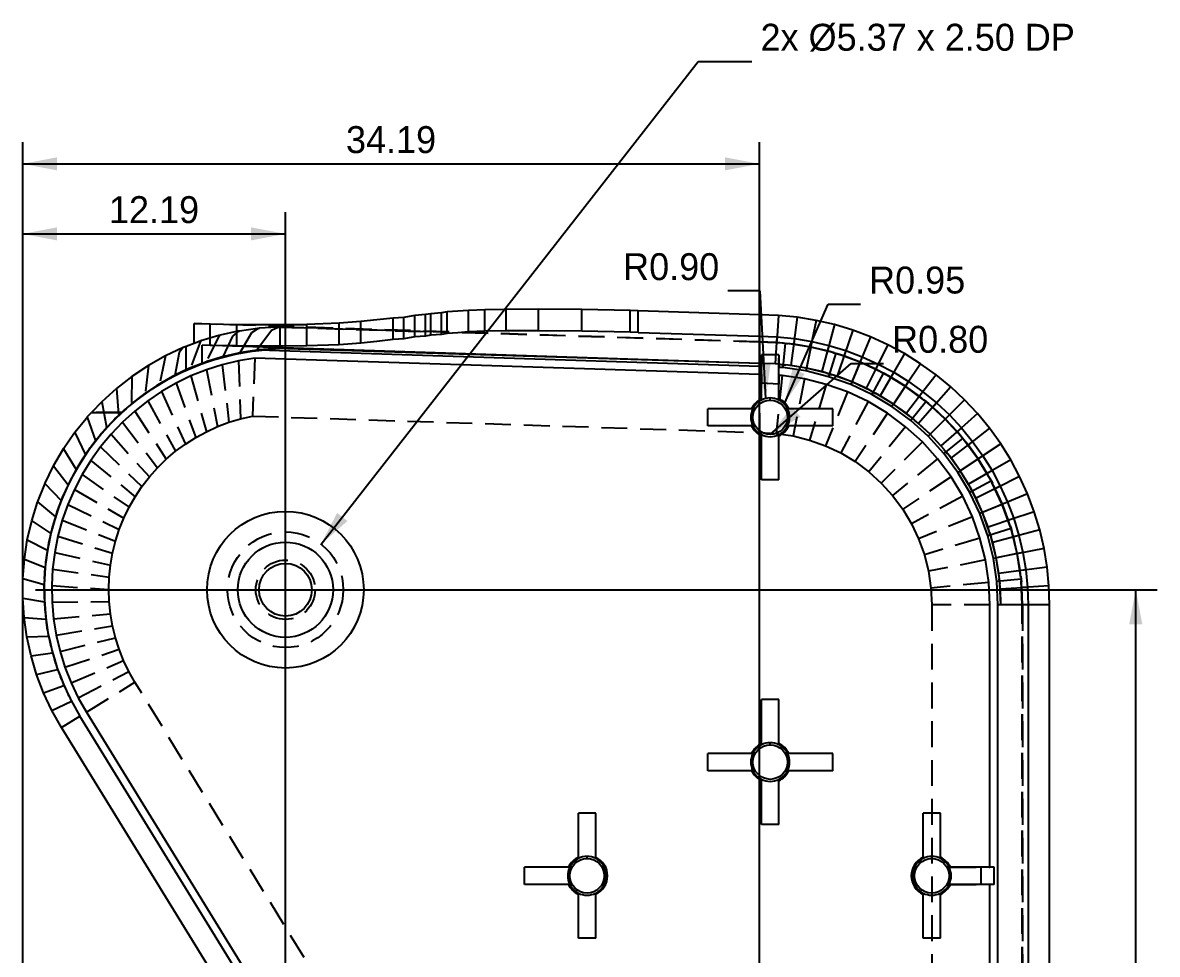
# Model space of a CAD drawing. Header units: millimetres. Extents: x 5 to 853, y 5 to 589.
# Drawn here: x 325.3 to 430.7, y 213.9 to 300.4 of the extents above; entities that cross this region are included whole.
import ezdxf
from ezdxf.enums import TextEntityAlignment as Align

# ---------------------------------------------------------------- set-up
doc = ezdxf.new("R2010")
doc.units = ezdxf.units.MM
doc.linetypes.add('CENTER', pattern=[11.2, 7, -1.4, 1.4, -1.4])
doc.linetypes.add('HIDDEN', pattern=[3.6, 2.4, -1.2])
for name, color, linetype in [('CENTER', 4, 'CENTER'), ('DIM', 3, 'CONTINUOUS'), ('HIDDEN', 8, 'HIDDEN'), ('TEXT', 3, 'CONTINUOUS'), ('VISIBLE', 7, 'CONTINUOUS')]:
    doc.layers.add(name, color=color, linetype=linetype)

msp = doc.modelspace()

# ---------------------------------------------------------------- linework, layer by layer
at = {"layer": 'CENTER'}
for p, q in [((349.726756, 248.939631), (349.726756, 254.709631)), ((342.756756, 247.739631), (348.526756, 247.739631)), ((350.926756, 247.739631), (356.696756, 247.739631)), ((349.726756, 240.769631), (349.726756, 246.539631))]:
    msp.add_line(p, q, dxfattribs=at)
at = {"layer": 'DIM'}
for p, q in [((353.032858, 251.971249), (388.03177, 296.767814)), ((388.03177, 296.767814), (393.03177, 296.767814)), ((325.339244, 152.985674), (325.339244, 289.267814)), ((393.726756, 152.985674), (393.726756, 289.267814)), ((325.339244, 287.267814), (393.726756, 287.267814)), ((325.339244, 152.985674), (325.339244, 282.767814)), ((349.726756, 152.985674), (349.726756, 282.767814)), ((325.339244, 280.767814), (349.726756, 280.767814)), ((393.795659, 275.473552), (390.795659, 275.473552)), ((394.315846, 265.487091), (393.795659, 275.473552)), ((396.070259, 265.083134), (400.105769, 274.232705)), ((400.105769, 274.232705), (403.105769, 274.232705)), ((394.726756, 262.139631), (402.245889, 268.732252)), ((402.245889, 268.732252), (405.245889, 268.732252)), ((326.539244, 247.739631), (430.660756, 247.739631)), ((428.660756, 151.785674), (428.660756, 247.739631))]:
    msp.add_line(p, q, dxfattribs=at)
for points in [[(325.339244, 287.267814), (328.539244, 286.659814), (328.539244, 287.875814)], [(393.726756, 287.267814), (390.526756, 287.875814), (390.526756, 286.659814)], [(325.339244, 280.767814), (328.539244, 280.159814), (328.539244, 281.375814)], [(349.726756, 280.767814), (346.526756, 281.375814), (346.526756, 280.159814)], [(394.315846, 265.487091), (394.756563, 268.714386), (393.54221, 268.651131)], [(396.070259, 265.083134), (397.917916, 267.765638), (396.805328, 268.256356)], [(394.726756, 262.139631), (397.53371, 263.792106), (396.732047, 264.706433)], [(353.032858, 251.971249), (355.482086, 254.118561), (354.523864, 254.867206)], [(428.660756, 247.739631), (428.052756, 244.539631), (429.268756, 244.539631)]]:
    msp.add_solid(points, dxfattribs=at)
at = {"layer": 'HIDDEN'}
for p, q in [((393.726756, 273.259631), (393.726756, 270.744058)), ((395.488324, 273.201963), (395.323112, 270.681317)), ((397.242349, 273.029207), (396.912632, 270.524763)), ((393.726756, 270.733576), (341.260089, 272.436583)), ((345.319673, 271.730902), (343.661513, 271.361974)), ((345.379923, 271.739795), (344.808856, 271.284056)), ((345.47165, 271.752984), (345.319673, 271.730902)), ((345.319673, 271.730902), (345.379923, 271.739795)), ((345.379923, 271.739795), (345.47165, 271.752984)), ((347.120821, 271.992611), (345.47165, 271.752984)), ((347.196506, 271.998098), (346.564743, 271.588269)), ((348.431529, 271.809979), (347.071684, 269.970292)), ((347.303906, 272.005384), (347.120821, 271.992611)), ((347.120821, 271.992611), (347.196506, 271.998098)), ((347.196506, 271.998098), (347.303906, 272.005384)), ((348.936462, 272.119287), (347.303906, 272.005384)), ((349.107334, 272.117638), (348.431529, 271.809979)), ((348.936462, 272.119287), (349.107334, 272.117638)), ((363.43927, 271.67), (348.936462, 272.119287)), ((349.107334, 272.117638), (363.43927, 271.67)), ((398.981319, 272.742102), (398.48851, 270.264584)), ((400.697788, 272.341877), (400.043997, 269.901896)), ((402.384407, 271.830247), (401.572433, 269.43825)), ((341.830841, 270.818066), (340.904154, 268.319829)), ((341.80083, 270.808953), (341.260089, 270.60034)), ((341.883754, 270.83402), (341.80083, 270.808953)), ((341.80083, 270.808953), (341.830841, 270.818066)), ((341.830841, 270.818066), (341.883754, 270.83402)), ((343.543045, 271.335616), (341.883754, 270.83402)), ((343.587978, 271.345696), (342.397866, 268.897117)), ((343.661513, 271.361974), (343.543045, 271.335616)), ((343.543045, 271.335616), (343.587978, 271.345696)), ((343.587978, 271.345696), (343.661513, 271.361974)), ((344.808856, 271.284056), (343.928945, 269.366119)), ((346.564743, 271.588269), (345.489548, 269.724451)), ((393.726756, 270.731716), (363.43927, 271.67)), ((391.859662, 270.804661), (393.726756, 270.744058)), ((391.859662, 270.804661), (393.726756, 270.736393)), ((391.859662, 270.804661), (393.726756, 270.748058)), ((393.726756, 270.748058), (393.948222, 270.736808)), ((393.726756, 270.748058), (393.726756, 270.736393)), ((393.726756, 270.744058), (393.948222, 270.736808)), ((393.726756, 270.736393), (393.948222, 270.736808)), ((393.726756, 270.736393), (393.726756, 270.733576)), ((395.323112, 270.681317), (393.726756, 270.733576)), ((393.726756, 270.731716), (393.726756, 268.470744)), ((395.966713, 270.617928), (393.726756, 270.731716)), ((395.966713, 270.617928), (395.323112, 270.681317)), ((404.033952, 271.209403), (403.067272, 268.875632)), ((339.850802, 269.746718), (339.455459, 267.637198)), ((340.249972, 270.207616), (339.850802, 269.746718)), ((345.489548, 269.724451), (343.939434, 269.369306)), ((345.537828, 269.735082), (343.944177, 269.370392)), ((345.500691, 269.726981), (345.489548, 269.724451)), ((347.071684, 269.970292), (345.500691, 269.726981)), ((345.534815, 269.732209), (345.500691, 269.726981)), ((347.150501, 269.979699), (345.534815, 269.732209)), ((345.534815, 269.732209), (346.325071, 269.845722)), ((347.08396, 269.97213), (347.071684, 269.970292)), ((348.776653, 270.106184), (347.08396, 269.97213)), ((347.297714, 269.965249), (347.08396, 269.97213)), ((395.844729, 270.640469), (396.120181, 270.626476)), ((395.844729, 270.640469), (395.966713, 270.617928)), ((395.844729, 270.640469), (396.383744, 270.587381)), ((396.120181, 270.626476), (395.896965, 268.360128)), ((396.120181, 270.626476), (396.383744, 270.587381)), ((398.487367, 270.258837), (396.263886, 270.588659)), ((396.263886, 270.588659), (396.383744, 270.587381)), ((396.912632, 270.524763), (396.263886, 270.588659)), ((398.48851, 270.264584), (396.912632, 270.524763)), ((398.487367, 270.258837), (398.046273, 268.041309)), ((400.667812, 269.712663), (398.487367, 270.258837)), ((400.043997, 269.901896), (398.48851, 270.264584)), ((400.667812, 269.712663), (400.043997, 269.901896)), ((400.815051, 269.692609), (400.153982, 267.513355)), ((400.556589, 269.75735), (400.815051, 269.692609)), ((400.556589, 269.75735), (400.667812, 269.712663)), ((400.556589, 269.75735), (401.065923, 269.602845)), ((400.815051, 269.692609), (401.065923, 269.602845)), ((403.06503, 268.870218), (400.948618, 269.627482)), ((400.948618, 269.627482), (401.065923, 269.602845)), ((401.572433, 269.43825), (400.948618, 269.627482)), ((405.63936, 270.482002), (404.522114, 268.216452)), ((407.193756, 269.651159), (405.930729, 267.463532)), ((338.594997, 269.435371), (338.059205, 266.852706)), ((342.387146, 268.897289), (340.91325, 268.324093)), ((342.397866, 268.897117), (340.963758, 268.343586)), ((340.963758, 268.343586), (341.607825, 268.586214)), ((342.40767, 268.900882), (342.397866, 268.897117)), ((343.947221, 269.373636), (342.40767, 268.900882)), ((342.431268, 268.908098), (342.40767, 268.900882)), ((343.928945, 269.366119), (342.431268, 268.908098)), ((342.431268, 268.908098), (343.148283, 269.120507)), ((343.85838, 268.622227), (344.484461, 263.279205)), ((343.939434, 269.369306), (343.928945, 269.366119)), ((343.944177, 269.370392), (343.939434, 269.369306)), ((343.944177, 269.370392), (344.723495, 269.541086)), ((345.35635, 268.986283), (345.569994, 263.604099)), ((346.876395, 269.24303), (346.675371, 263.85326)), ((393.926756, 266.913063), (393.926756, 269.539631)), ((393.926756, 269.539631), (393.926756, 268.460545)), ((395.526756, 269.539631), (393.926756, 269.539631)), ((395.526756, 269.539631), (393.926756, 269.539631)), ((393.926756, 268.737868), (393.926756, 268.46055)), ((395.526756, 266.83129), (395.526756, 269.539631)), ((395.526756, 269.539631), (395.526756, 268.378993)), ((395.526756, 268.656353), (395.526756, 268.378998)), ((395.923119, 268.625676), (395.669549, 268.638595)), ((395.923119, 268.625676), (395.921943, 268.613736)), ((396.164982, 268.589799), (395.923119, 268.625676)), ((403.067272, 268.875632), (401.572433, 269.43825)), ((403.06503, 268.870218), (402.199793, 266.781352)), ((405.097025, 267.909155), (403.06503, 268.870218)), ((404.522114, 268.216452), (403.067272, 268.875632)), ((408.690485, 268.720434), (407.287084, 266.620096)), ((335.481291, 267.530804), (335.452335, 264.994659)), ((337.002459, 268.541429), (336.722547, 265.970357)), ((339.24312, 267.526285), (338.066848, 266.857731)), ((339.455459, 267.637198), (338.165226, 266.912951)), ((339.463833, 267.641882), (339.455459, 267.637198)), ((340.757838, 268.257199), (339.463833, 267.641882)), ((339.539402, 267.67745), (339.463833, 267.641882)), ((340.904154, 268.319829), (339.539402, 267.67745)), ((339.539402, 267.67745), (340.110327, 267.941042)), ((340.91325, 268.324093), (340.904154, 268.319829)), ((340.963758, 268.343586), (340.91325, 268.324093)), ((340.958773, 267.58007), (342.393532, 262.408777)), ((342.390048, 268.152698), (343.423952, 262.880129)), ((393.726756, 267.725085), (393.726756, 262.328796)), ((393.926756, 267.714884), (393.926756, 266.913063)), ((393.926756, 265.463), (393.926756, 267.714879)), ((395.823877, 267.61806), (395.294949, 262.247755)), ((395.526756, 267.63323), (395.526756, 266.83129)), ((395.526756, 265.463), (395.526756, 267.633224)), ((400.231439, 267.768698), (399.994258, 267.828109)), ((400.231439, 267.768698), (400.227957, 267.757217)), ((400.461655, 267.686325), (400.231439, 267.768698)), ((405.237523, 267.860761), (404.164004, 265.852349)), ((405.097025, 267.909155), (404.522114, 268.216452)), ((404.996658, 267.974682), (405.466062, 267.72378)), ((404.996658, 267.974682), (405.097025, 267.909155)), ((404.996658, 267.974682), (405.237523, 267.860761)), ((405.237523, 267.860761), (405.466062, 267.72378)), ((405.930729, 267.463532), (405.355817, 267.770828)), ((405.355817, 267.770828), (405.466062, 267.72378)), ((407.283828, 266.615223), (405.355817, 267.770828)), ((410.123136, 267.69381), (408.585372, 265.689756)), ((337.802631, 266.693888), (336.729457, 265.975646)), ((338.059205, 266.852706), (336.848011, 266.053838)), ((338.066848, 266.857731), (338.059205, 266.852706)), ((338.165226, 266.912951), (338.066848, 266.857731)), ((338.165226, 266.912951), (338.663768, 267.188422)), ((339.571781, 266.907234), (341.398118, 261.867398)), ((395.526756, 266.83129), (393.926756, 266.913063)), ((397.900802, 267.309978), (396.848038, 262.017376)), ((399.937529, 266.799804), (398.371068, 261.635877)), ((407.287084, 266.620096), (405.930729, 267.463532)), ((407.283828, 266.615223), (406.027699, 264.735294)), ((409.089286, 265.276204), (407.283828, 266.615223)), ((408.585372, 265.689756), (407.287084, 266.620096)), ((411.485576, 266.575685), (409.820033, 264.676496)), ((334.040025, 266.409165), (334.25508, 263.930597)), ((336.427897, 265.756787), (335.458518, 265.000137)), ((336.722547, 265.970357), (335.59426, 265.104324)), ((336.729457, 265.975646), (336.722547, 265.970357)), ((336.848011, 266.053838), (336.729457, 265.975646)), ((336.848011, 266.053838), (337.275852, 266.332355)), ((338.23608, 266.137588), (340.442463, 261.258577)), ((401.914442, 266.092453), (399.849371, 261.106932)), ((404.289788, 266.087674), (404.068755, 266.192216)), ((404.289788, 266.087674), (404.284133, 266.077094)), ((404.499511, 265.961972), (404.289788, 266.087674)), ((409.089286, 265.276204), (408.585372, 265.689756)), ((332.686746, 265.182803), (333.13692, 262.78361)), ((335.126516, 264.720152), (334.260549, 263.936191)), ((335.452335, 264.994659), (334.410162, 264.069064)), ((335.458518, 265.000137), (335.452335, 264.994659)), ((335.59426, 265.104324), (335.458518, 265.000137)), ((335.59426, 265.104324), (335.953973, 265.3774)), ((336.958414, 265.27502), (339.531129, 260.585221)), ((403.812503, 265.194737), (401.26871, 260.435634)), ((409.217642, 265.20133), (407.772929, 263.440943)), ((409.00363, 265.360052), (409.415066, 265.022395)), ((409.00363, 265.360052), (409.089286, 265.276204)), ((409.00363, 265.360052), (409.217642, 265.20133)), ((409.217642, 265.20133), (409.415066, 265.022395)), ((409.820033, 264.676496), (409.316119, 265.090047)), ((409.316119, 265.090047), (409.415066, 265.022395)), ((410.981636, 263.580511), (409.316119, 265.090047)), ((410.98578, 263.584655), (409.820033, 264.676496)), ((412.77197, 265.370845), (410.98578, 263.584655)), ((331.33131, 263.761498), (332.103589, 261.559565)), ((331.724053, 264.185631), (331.739655, 264.185631)), ((334.549257, 264.185631), (331.739655, 264.185631)), ((333.968095, 263.655097), (333.141695, 262.78925)), ((334.25508, 263.930597), (333.301571, 262.953138)), ((334.260549, 263.936191), (334.25508, 263.930597)), ((334.410162, 264.069064), (334.260549, 263.936191)), ((334.410162, 264.069064), (334.705174, 264.328642)), ((335.745238, 264.323887), (338.668465, 259.850544)), ((344.484461, 263.279205), (345.569994, 263.604099)), ((345.569994, 263.604099), (346.675371, 263.85326)), ((346.675371, 263.85326), (393.726756, 262.328796)), ((405.613434, 264.115301), (402.615416, 259.62845)), ((407.942206, 263.647207), (407.745814, 263.792861)), ((407.942206, 263.647207), (407.934595, 263.637933)), ((408.123375, 263.483005), (407.942206, 263.647207)), ((410.981636, 263.580511), (409.382887, 261.981762)), ((412.491172, 261.914994), (410.981636, 263.580511)), ((412.077621, 262.418908), (410.98578, 263.584655)), ((413.97681, 264.084451), (412.077621, 262.418908)), ((330.178217, 262.333686), (331.160387, 260.264722)), ((332.826431, 262.437579), (332.107694, 261.565184)), ((333.13692, 262.78361), (332.273965, 261.762017)), ((333.141695, 262.78925), (333.13692, 262.78361)), ((333.301571, 262.953138), (333.141695, 262.78925)), ((333.301571, 262.953138), (333.536104, 263.191672)), ((334.602677, 263.288991), (337.858591, 259.058052)), ((341.398118, 261.867398), (342.393532, 262.408777)), ((342.393532, 262.408777), (343.423952, 262.880129)), ((343.423952, 262.880129), (344.484461, 263.279205)), ((393.726756, 262.328796), (395.294949, 262.247755)), ((407.299889, 262.864541), (403.876519, 258.693153)), ((412.491172, 261.914994), (412.077621, 262.418908)), ((415.094935, 262.722012), (413.090881, 261.184247)), ((332.103589, 261.559565), (331.332431, 260.501543)), ((332.107694, 261.565184), (332.103589, 261.559565)), ((332.273965, 261.762017), (332.107694, 261.565184)), ((332.273965, 261.762017), (332.45299, 261.972555)), ((333.536504, 262.175561), (337.105372, 258.21153)), ((339.531129, 260.585221), (340.442463, 261.258577)), ((340.442463, 261.258577), (341.398118, 261.867398)), ((395.294949, 262.247755), (396.848038, 262.017376)), ((396.848038, 262.017376), (398.371068, 261.635877)), ((398.371068, 261.635877), (399.849371, 261.106932)), ((408.855627, 261.454502), (405.039874, 257.638749)), ((412.602455, 261.816517), (410.842068, 260.371804)), ((412.42352, 262.013941), (412.761177, 261.602505)), ((412.42352, 262.013941), (412.491172, 261.914994)), ((412.42352, 262.013941), (412.602455, 261.816517)), ((412.602455, 261.816517), (412.761177, 261.602505)), ((413.090881, 261.184247), (412.677329, 261.688161)), ((412.677329, 261.688161), (412.761177, 261.602505)), ((414.016348, 259.882703), (412.677329, 261.688161)), ((416.121559, 261.28936), (414.021221, 259.885959)), ((329.135686, 260.823212), (330.312151, 258.905706)), ((331.160387, 260.264722), (330.481633, 259.177892)), ((331.163851, 260.270258), (331.160387, 260.264722)), ((331.778603, 261.138398), (331.163851, 260.270258)), ((331.332431, 260.501543), (331.163851, 260.270258)), ((331.332431, 260.501543), (331.461595, 260.677796)), ((332.552103, 260.98922), (336.412404, 257.315018)), ((338.668465, 259.850544), (339.531129, 260.585221)), ((399.849371, 261.106932), (401.26871, 260.435634)), ((401.26871, 260.435634), (402.615416, 259.62845)), ((411.048332, 260.541081), (410.88413, 260.72225)), ((411.048332, 260.541081), (411.039058, 260.53347)), ((411.193986, 260.344689), (411.048332, 260.541081)), ((414.021221, 259.885959), (413.090881, 261.184247)), ((328.209654, 259.238681), (329.563233, 257.489471)), ((330.830435, 259.764768), (330.315011, 258.9111)), ((330.481633, 259.177892), (330.315011, 258.9111)), ((330.481633, 259.177892), (330.567194, 259.314313)), ((331.654446, 259.735959), (335.782995, 256.372795)), ((337.858591, 259.058052), (338.668465, 259.850544)), ((402.615416, 259.62845), (403.876519, 258.693153)), ((410.265666, 259.898764), (406.094277, 256.475394)), ((414.016348, 259.882703), (412.136418, 258.626574)), ((415.171953, 257.954692), (414.016348, 259.882703)), ((414.864657, 258.529604), (414.021221, 259.885959)), ((417.052284, 259.792631), (414.864657, 258.529604)), ((329.987197, 258.324321), (329.565529, 257.49467)), ((330.312151, 258.905706), (329.725793, 257.797547)), ((330.315011, 258.9111), (330.312151, 258.905706)), ((330.848066, 258.422108), (335.220149, 255.38936)), ((336.412404, 257.315018), (337.105372, 258.21153)), ((337.105372, 258.21153), (337.858591, 259.058052)), ((403.876519, 258.693153), (405.039874, 257.638749)), ((411.516426, 258.212309), (407.029575, 255.214291)), ((415.171953, 257.954692), (414.864657, 258.529604)), ((415.124905, 258.064937), (415.375807, 257.595533)), ((415.124905, 258.064937), (415.171953, 257.954692)), ((415.124905, 258.064937), (415.261886, 257.836398)), ((417.883127, 258.238235), (415.617577, 257.120989)), ((327.405387, 257.589148), (328.917477, 256.023267)), ((329.563233, 257.489471), (329.068672, 256.36726)), ((329.565529, 257.49467), (329.563233, 257.489471)), ((329.725793, 257.797547), (329.565529, 257.49467)), ((329.725793, 257.797547), (329.774538, 257.889395)), ((330.137037, 257.054304), (334.726554, 254.369408)), ((335.782995, 256.372795), (336.412404, 257.315018)), ((405.039874, 257.638749), (406.094277, 256.475394)), ((415.261886, 257.836398), (413.253474, 256.762879)), ((413.488799, 256.888663), (413.363097, 257.098386)), ((415.261886, 257.836398), (415.375807, 257.595533)), ((415.617577, 257.120989), (415.31028, 257.695901)), ((415.31028, 257.695901), (415.375807, 257.595533)), ((416.271343, 255.663905), (415.31028, 257.695901)), ((416.276757, 255.666147), (415.617577, 257.120989)), ((328.917477, 256.023267), (328.513552, 254.894018)), ((328.919254, 256.028222), (328.917477, 256.023267)), ((329.253576, 256.825056), (328.919254, 256.028222)), ((329.068672, 256.36726), (328.919254, 256.028222)), ((329.068672, 256.36726), (329.087833, 256.410671)), ((335.220149, 255.38936), (335.782995, 256.372795)), ((406.094277, 256.475394), (407.029575, 255.214291)), ((412.595862, 256.411378), (407.836759, 253.867585)), ((413.488799, 256.888663), (413.478219, 256.883008)), ((413.593341, 256.66763), (413.488799, 256.888663)), ((418.610527, 256.632827), (416.276757, 255.666147)), ((326.727452, 255.884068), (328.378198, 254.514598)), ((328.633649, 255.275301), (328.379503, 254.519266)), ((328.510575, 254.885696), (328.379503, 254.519266)), ((329.524949, 255.639454), (334.304566, 253.317807)), ((334.726554, 254.369408), (335.220149, 255.38936)), ((407.029575, 255.214291), (407.836759, 253.867585)), ((416.271343, 255.663905), (414.182477, 254.798668)), ((417.028607, 253.547493), (416.271343, 255.663905)), ((416.839375, 254.171308), (416.276757, 255.666147)), ((419.231372, 254.983282), (416.839375, 254.171308)), ((326.179672, 254.13326), (327.948163, 252.971189)), ((328.378198, 254.514598), (328.063224, 253.384998)), ((328.379503, 254.519266), (328.378198, 254.514598)), ((329.014895, 254.184704), (333.956198, 252.239577)), ((334.304566, 253.317807), (334.726554, 254.369408)), ((407.836759, 253.867585), (408.508057, 252.448246)), ((413.493578, 254.513317), (408.508057, 252.448246)), ((417.028607, 253.547493), (416.839375, 254.171308)), ((327.948163, 252.971189), (327.719982, 251.847528)), ((327.949048, 252.975533), (327.948163, 252.971189)), ((328.130862, 253.683666), (327.949048, 252.975533)), ((328.045515, 253.32149), (327.949048, 252.975533)), ((333.956198, 252.239577), (334.304566, 253.317807)), ((417.093734, 253.413926), (414.91448, 252.752857)), ((415.169823, 252.830314), (415.08745, 253.06053)), ((415.169823, 252.830314), (415.158342, 252.826832)), ((415.229233, 252.593133), (415.169823, 252.830314)), ((417.00397, 253.664798), (417.158475, 253.155464)), ((417.00397, 253.664798), (417.028607, 253.547493)), ((417.00397, 253.664798), (417.093734, 253.413926)), ((417.093734, 253.413926), (417.158475, 253.155464)), ((417.303021, 252.642872), (417.113788, 253.266687)), ((417.113788, 253.266687), (417.158475, 253.155464)), ((417.659962, 251.086242), (417.113788, 253.266687)), ((419.743002, 253.296663), (417.303021, 252.642872)), ((325.768494, 252.361501), (327.629584, 251.400943)), ((327.74801, 252.058992), (327.630102, 251.40493)), ((327.69546, 251.726771), (327.630102, 251.40493)), ((328.609449, 252.697403), (333.683115, 251.139866)), ((333.683115, 251.139866), (333.956198, 252.239577)), ((408.508057, 252.448246), (409.037002, 250.969943)), ((414.200929, 252.536404), (409.037002, 250.969943)), ((417.665709, 251.087385), (417.303021, 252.642872)), ((327.629584, 251.400943), (327.485617, 250.289031)), ((327.630102, 251.40493), (327.629584, 251.400943)), ((328.310661, 251.185062), (333.48662, 250.023923)), ((333.48662, 250.023923), (333.683115, 251.139866)), ((409.037002, 250.969943), (409.418501, 249.446913)), ((417.659962, 251.086242), (415.442433, 250.645148)), ((417.989784, 248.862761), (417.659962, 251.086242)), ((420.143227, 251.580194), (417.665709, 251.087385)), ((417.925888, 249.511507), (417.665709, 251.087385)), ((325.49182, 250.572977), (327.424097, 249.8119)), ((327.424097, 249.8119), (327.361426, 248.716966)), ((327.424305, 249.815505), (327.424097, 249.8119)), ((327.487223, 250.410305), (327.424305, 249.815505)), ((327.462452, 250.110116), (327.424305, 249.815505)), ((328.120038, 249.655319), (333.367651, 248.897075)), ((333.367651, 248.897075), (333.48662, 250.023923)), ((349.726756, 250.186143), (349.726756, 250.49312)), ((414.711103, 250.499677), (409.418501, 249.446913)), ((420.430332, 249.841224), (417.925888, 249.511507)), ((325.348473, 248.768865), (327.332762, 248.212199)), ((327.34995, 248.746762), (327.332717, 248.215402)), ((333.326775, 247.764702), (333.367651, 248.897075)), ((409.418501, 249.446913), (409.64888, 247.893824)), ((418.027601, 248.719056), (415.761253, 248.49584)), ((416.026801, 248.521994), (415.990924, 248.763857)), ((417.989784, 248.862761), (417.925888, 249.511507)), ((417.988505, 248.982619), (418.040675, 248.45293)), ((417.988505, 248.982619), (417.989784, 248.862761)), ((417.988505, 248.982619), (418.027601, 248.719056)), ((418.082442, 247.921987), (418.018546, 248.570733)), ((418.018546, 248.570733), (418.040675, 248.45293)), ((418.128841, 246.325631), (418.018546, 248.570733)), ((418.027601, 248.719056), (418.040675, 248.45293)), ((327.347875, 248.48021), (327.332717, 248.215402)), ((327.332717, 248.215402), (327.332762, 248.212199)), ((327.332762, 248.212199), (327.348233, 247.138748)), ((328.038544, 248.1159), (333.326775, 247.764702)), ((333.364189, 246.63221), (333.326775, 247.764702)), ((415.019185, 248.422752), (409.64888, 247.893824)), ((409.64888, 247.893824), (409.725921, 246.325631)), ((416.026801, 248.521994), (416.014861, 248.520818)), ((416.038798, 248.277779), (416.026801, 248.521994)), ((420.603088, 248.087199), (418.082442, 247.921987)), ((418.134701, 246.325631), (418.082442, 247.921987)), ((325.339244, 246.959091), (327.356051, 246.610033)), ((327.336955, 247.077606), (327.355811, 246.61282)), ((327.352454, 246.845801), (327.355811, 246.61282)), ((327.355811, 246.61282), (327.356051, 246.610033)), ((327.356051, 246.610033), (327.446435, 245.561619)), ((328.066591, 246.574581), (333.364189, 246.63221)), ((333.479712, 245.505004), (333.364189, 246.63221)), ((327.448313, 245.41211), (327.493475, 245.015972)), ((328.204036, 245.039146), (333.479712, 245.505004)), ((333.672795, 244.388465), (333.479712, 245.505004)), ((409.725921, 246.325631), (409.725921, 176.185631)), ((415.12221, 246.325631), (409.725921, 246.325631)), ((418.128841, 246.325631), (415.867869, 246.325631)), ((418.128841, 176.185631), (418.128841, 246.325631)), ((418.134701, 168.985631), (418.134701, 246.325631)), ((418.145183, 246.325631), (418.134701, 246.325631)), ((420.660756, 246.325631), (418.145183, 246.325631)), ((418.145183, 246.325631), (418.145183, 176.185631)), ((325.464182, 245.153612), (327.49385, 245.013608)), ((327.47626, 245.215656), (327.493475, 245.015972)), ((327.493475, 245.015972), (327.49385, 245.013608)), ((327.49385, 245.013608), (327.656116, 243.992441)), ((328.450186, 243.517351), (333.672795, 244.388465)), ((333.942514, 243.287924), (333.672795, 244.388465)), ((325.722601, 243.362359), (327.745457, 243.431102)), ((327.683406, 243.759526), (327.745005, 243.433042)), ((327.718711, 243.598517), (327.745005, 243.433042)), ((327.745005, 243.433042), (327.745457, 243.431102)), ((327.745457, 243.431102), (327.977296, 242.437236)), ((328.803797, 242.016881), (333.942514, 243.287924)), ((334.287583, 242.208634), (333.942514, 243.287924)), ((326.113078, 241.595188), (328.109587, 241.870621)), ((328.040928, 242.129035), (328.109116, 241.87214)), ((328.078578, 242.003052), (328.109116, 241.87214)), ((328.109116, 241.87214), (328.109587, 241.870621)), ((328.109587, 241.870621), (328.410632, 240.900036)), ((329.263084, 240.545315), (334.287583, 242.208634)), ((334.706354, 241.155748), (334.287583, 242.208634)), ((326.633465, 239.86182), (328.584377, 240.340159)), ((328.518894, 240.529696), (328.583944, 240.341268)), ((328.553998, 240.437815), (328.583944, 240.341268)), ((328.583944, 240.341268), (328.584377, 240.340159)), ((328.584377, 240.340159), (328.95976, 239.379035)), ((329.825726, 239.110086), (334.706354, 241.155748)), ((330.488882, 237.718441), (335.196829, 240.134291)), ((335.196829, 240.134291), (334.706354, 241.155748)), ((335.756665, 239.14914), (335.196829, 240.134291)), ((331.249203, 236.37741), (335.756665, 239.14914)), ((379.756665, 167.59514), (335.756665, 239.14914)), ((327.2809, 238.171792), (329.167399, 238.847555)), ((329.114649, 238.970393), (329.167058, 238.848272)), ((329.142483, 238.911193), (329.167058, 238.848272)), ((329.167058, 238.848272), (329.167399, 238.847555)), ((329.167399, 238.847555), (329.643018, 237.84751)), ((328.051821, 236.534401), (329.855666, 237.400457)), ((329.824885, 237.459789), (329.855471, 237.400802)), ((329.840933, 237.43137), (329.855471, 237.400802)), ((329.855471, 237.400802), (329.855666, 237.400457)), ((329.855666, 237.400457), (330.645656, 236.006277)), ((328.941986, 234.958656), (330.645656, 236.006277)), ((411.450125, 221.985631), (415.12221, 221.985631)), ((414.32041, 220.385631), (414.32041, 221.985631)), ((415.122216, 221.985631), (414.32041, 221.985631)), ((415.526756, 221.985631), (414.32041, 221.985631)), ((411.450125, 220.385631), (415.12221, 220.385631)), ((415.122216, 220.385631), (414.32041, 220.385631)), ((415.526756, 220.385631), (414.32041, 220.385631))]:
    msp.add_line(p, q, dxfattribs=at)
for radius in [5.37, 5.37, 2.753488]:
    msp.add_circle((349.726756, 247.739631), radius, dxfattribs=at)
at = {"layer": 'VISIBLE'}
for p, q in [((358.226756, 272.787278), (356.726756, 272.626335)), ((359.726756, 272.948221), (358.226756, 272.787278)), ((360.726756, 273.020578), (359.726756, 272.948221)), ((359.726756, 270.950221), (359.726756, 272.948221)), ((361.226756, 273.109164), (360.726756, 273.020578)), ((360.726756, 271.022637), (360.726756, 273.020578)), ((361.726756, 273.19775), (361.226756, 273.109164)), ((362.726756, 273.270107), (361.726756, 273.19775)), ((361.726756, 271.199868), (361.726756, 273.19775)), ((363.226756, 273.358693), (362.726756, 273.270107)), ((362.726756, 271.272283), (362.726756, 273.270107)), ((364.226756, 273.43105), (363.226756, 273.358693)), ((363.226756, 271.360899), (363.226756, 273.358693)), ((364.726756, 273.519636), (364.226756, 273.43105)), ((364.226756, 271.433315), (364.226756, 273.43105)), ((365.726756, 273.591993), (364.726756, 273.519636)), ((364.726756, 271.52193), (364.726756, 273.519636)), ((366.726756, 273.664349), (365.726756, 273.591993)), ((368.226756, 273.720477), (366.726756, 273.664349)), ((366.726756, 271.666761), (366.726756, 273.664349)), ((370.226756, 273.760375), (368.226756, 273.720477)), ((368.226756, 271.722977), (368.226756, 273.720477)), ((373.226756, 273.767814), (370.226756, 273.760375)), ((370.226756, 271.762992), (370.226756, 273.760375)), ((377.226756, 273.742794), (373.226756, 273.767814)), ((373.226756, 271.770608), (373.226756, 273.767814)), ((381.726756, 273.643896), (377.226756, 273.742794)), ((377.226756, 271.745823), (377.226756, 273.742794)), ((382.460089, 273.625334), (381.726756, 273.643896)), ((381.726756, 271.64719), (381.726756, 273.643896)), ((393.726756, 273.259631), (382.460089, 273.625334)), ((382.460089, 271.628671), (382.460089, 273.625334)), ((395.488324, 273.201963), (393.726756, 273.259631)), ((397.242349, 273.029207), (395.488324, 273.201963)), ((398.981319, 272.742102), (397.242349, 273.029207)), ((341.260089, 270.60034), (341.260089, 272.436583)), ((341.260089, 272.436583), (342.726756, 272.409939)), ((342.726756, 272.409939), (345.226756, 272.370719)), ((342.726756, 270.410939), (342.726756, 272.409939)), ((345.226756, 272.370719), (349.226756, 272.345699)), ((345.226756, 270.371866), (345.226756, 272.370719)), ((349.226756, 272.345699), (351.726756, 272.369367)), ((349.226756, 270.347081), (349.226756, 272.345699)), ((354.726756, 272.481622), (351.726756, 272.369367)), ((351.726756, 270.370897), (351.726756, 272.369367)), ((356.726756, 272.626335), (354.726756, 272.481622)), ((354.726756, 270.483328), (354.726756, 272.481622)), ((356.726756, 270.628159), (356.726756, 272.626335)), ((370.226756, 271.762992), (368.226756, 271.722977)), ((373.226756, 271.770608), (370.226756, 271.762992)), ((377.226756, 271.745823), (373.226756, 271.770608)), ((381.726756, 271.64719), (377.226756, 271.745823)), ((400.697788, 272.341877), (398.981319, 272.742102)), ((402.384407, 271.830247), (400.697788, 272.341877)), ((404.033952, 271.209403), (402.384407, 271.830247)), ((358.226756, 270.78919), (356.726756, 270.628159)), ((359.726756, 270.950221), (358.226756, 270.78919)), ((360.726756, 271.022637), (359.726756, 270.950221)), ((361.226756, 271.111252), (360.726756, 271.022637)), ((361.726756, 271.199868), (361.226756, 271.111252)), ((362.726756, 271.272283), (361.726756, 271.199868)), ((363.226756, 271.360899), (362.726756, 271.272283)), ((364.226756, 271.433315), (363.226756, 271.360899)), ((364.726756, 271.52193), (364.226756, 271.433315)), ((365.726756, 271.594346), (364.726756, 271.52193)), ((366.726756, 271.666761), (365.726756, 271.594346)), ((368.226756, 271.722977), (366.726756, 271.666761)), ((382.460089, 271.628671), (381.726756, 271.64719)), ((382.460089, 271.628671), (393.726756, 271.263631)), ((393.726756, 271.263631), (395.357518, 271.206246)), ((393.726756, 271.263631), (393.726756, 268.748058)), ((395.357518, 271.206246), (395.192991, 268.696058)), ((395.357518, 271.206246), (396.981296, 271.046317)), ((396.981296, 271.046317), (396.652948, 268.552265)), ((396.981296, 271.046317), (398.591138, 270.780531)), ((398.591138, 270.780531), (398.100374, 268.313294)), ((398.591138, 270.780531), (400.18015, 270.410026)), ((405.63936, 270.482002), (404.033952, 271.209403)), ((340.249972, 270.207616), (338.594997, 269.435371)), ((340.526756, 270.312328), (340.249972, 270.207616)), ((341.260089, 270.60034), (340.526756, 270.312328)), ((340.526756, 268.145791), (340.526756, 270.312328)), ((342.726756, 270.410939), (341.993423, 270.424218)), ((341.993423, 268.744474), (341.993423, 270.424218)), ((393.726756, 268.748058), (341.993423, 270.424218)), ((345.226756, 270.371866), (342.726756, 270.410939)), ((343.148283, 269.120507), (345.537828, 269.735082)), ((345.626166, 269.755297), (343.997964, 269.389217)), ((344.723495, 269.541086), (347.150501, 269.979699)), ((349.226756, 270.347081), (345.226756, 270.371866)), ((345.626166, 269.755297), (345.537828, 269.735082)), ((347.27708, 269.999088), (345.626166, 269.755297)), ((346.325071, 269.845722), (348.776653, 270.106184)), ((347.27708, 269.999088), (347.150501, 269.979699)), ((348.941533, 270.119242), (347.27708, 269.999088)), ((393.726756, 268.470744), (347.297714, 269.965249)), ((348.941533, 270.119242), (348.776653, 270.106184)), ((393.726756, 268.748058), (348.941533, 270.119242)), ((351.726756, 270.370897), (349.226756, 270.347081)), ((354.726756, 270.483328), (351.726756, 270.370897)), ((356.726756, 270.628159), (354.726756, 270.483328)), ((400.18015, 270.410026), (399.529072, 267.980168)), ((400.18015, 270.410026), (401.741528, 269.936387)), ((401.741528, 269.936387), (400.932923, 267.554315)), ((401.741528, 269.936387), (403.268585, 269.361643)), ((407.193756, 269.651159), (405.63936, 270.482002)), ((408.690485, 268.720434), (407.193756, 269.651159)), ((338.594997, 269.435371), (337.002459, 268.541429)), ((340.110327, 267.941042), (342.387146, 268.897289)), ((341.993423, 268.744474), (340.757838, 268.257199)), ((341.607825, 268.586214), (343.947221, 269.373636)), ((342.401521, 268.90288), (341.993423, 268.744474)), ((342.401521, 268.90288), (342.387146, 268.897289)), ((343.85838, 268.622227), (342.390048, 268.152698)), ((343.997964, 269.389217), (342.401521, 268.90288)), ((345.35635, 268.986283), (343.85838, 268.622227)), ((343.997964, 269.389217), (343.947221, 269.373636)), ((346.876395, 269.24303), (345.35635, 268.986283)), ((393.726756, 267.725085), (346.876395, 269.24303)), ((393.726756, 268.748058), (393.726756, 268.470744)), ((393.926756, 268.737868), (393.726756, 268.748058)), ((395.192991, 268.696058), (393.726756, 268.748058)), ((393.926756, 265.463), (393.926756, 268.737868)), ((395.670463, 268.649031), (395.192991, 268.696058)), ((395.526756, 265.463), (395.526756, 268.656353)), ((395.670463, 268.649031), (395.526756, 268.656353)), ((395.669549, 268.638595), (395.670463, 268.649032)), ((395.669549, 268.638595), (396.164982, 268.589799)), ((395.921943, 268.613736), (395.896965, 268.360128)), ((396.166122, 268.600213), (396.164982, 268.589799)), ((398.100374, 268.313294), (396.166122, 268.600213)), ((396.652948, 268.552265), (396.166122, 268.600213)), ((403.268585, 269.361643), (402.305917, 267.037557)), ((403.268585, 269.361643), (404.754782, 268.688256)), ((404.754782, 268.688256), (403.642173, 266.432107)), ((404.754782, 268.688256), (406.193756, 267.919109)), ((410.123136, 267.69381), (408.690485, 268.720434)), ((335.481291, 267.530804), (334.040025, 266.409165)), ((337.002459, 268.541429), (335.481291, 267.530804)), ((338.663768, 267.188422), (340.632685, 268.196911)), ((339.24312, 267.526285), (339.095964, 267.44125)), ((340.526756, 268.145791), (339.24312, 267.526285)), ((340.958773, 267.58007), (339.571781, 266.907234)), ((340.632686, 268.196911), (340.526756, 268.145791)), ((340.757838, 268.257199), (340.632686, 268.196911)), ((342.390048, 268.152698), (340.958773, 267.58007)), ((393.926756, 268.46055), (393.726756, 268.470744)), ((393.926756, 267.714879), (393.726756, 267.725085)), ((395.896965, 268.360128), (395.526756, 268.378998)), ((395.823877, 267.61806), (395.526756, 267.633224)), ((397.900802, 267.309978), (395.823877, 267.61806)), ((398.046273, 268.041309), (395.896965, 268.360128)), ((398.100374, 268.313294), (396.652948, 268.552265)), ((398.100374, 268.313294), (398.046273, 268.041309)), ((400.153982, 267.513355), (398.046273, 268.041309)), ((399.997189, 267.838167), (398.100374, 268.313294)), ((399.529072, 267.980168), (398.100374, 268.313294)), ((399.997189, 267.838167), (399.529072, 267.980168)), ((399.994258, 267.828109), (399.99719, 267.838167)), ((399.994258, 267.828109), (400.461655, 267.686325)), ((400.227957, 267.757217), (400.153982, 267.513355)), ((400.464806, 267.696317), (400.461655, 267.686325)), ((400.932923, 267.554315), (400.464806, 267.696317)), ((402.305917, 267.037557), (400.464806, 267.696317)), ((402.305917, 267.037557), (400.932923, 267.554315)), ((406.193756, 267.919109), (404.935969, 265.740558)), ((406.193756, 267.919109), (407.579344, 267.057495)), ((411.485576, 266.575685), (410.123136, 267.69381)), ((335.953973, 265.3774), (337.635177, 266.579742)), ((337.635177, 266.579742), (336.427897, 265.756787)), ((337.275852, 266.332355), (339.095964, 267.44125)), ((337.802631, 266.693888), (337.635177, 266.579742)), ((339.095964, 267.44125), (337.802631, 266.693888)), ((339.571781, 266.907234), (338.23608, 266.137588)), ((399.937529, 266.799804), (397.900802, 267.309978)), ((401.914442, 266.092453), (399.937529, 266.799804)), ((402.199793, 266.781352), (400.153982, 267.513355)), ((402.305917, 267.037557), (402.199793, 266.781352)), ((404.164004, 265.852349), (402.199793, 266.781352)), ((403.642173, 266.432107), (402.305917, 267.037557)), ((404.073592, 266.201508), (402.305917, 267.037557)), ((407.579344, 267.057495), (406.181767, 264.965872)), ((407.579344, 267.057495), (408.905614, 266.107103)), ((412.77197, 265.370845), (411.485576, 266.575685)), ((334.040025, 266.409165), (332.686746, 265.182803)), ((334.705174, 264.328642), (336.243731, 265.610086)), ((336.243731, 265.610086), (335.126516, 264.720152)), ((336.427897, 265.756787), (336.243731, 265.610086)), ((338.23608, 266.137588), (336.958414, 265.27502)), ((394.726756, 265.339631), (394.726756, 265.534753)), ((403.812503, 265.194737), (401.914442, 266.092453)), ((404.073592, 266.201508), (403.642173, 266.432107)), ((404.068755, 266.192216), (404.073592, 266.201509)), ((404.068755, 266.192216), (404.499511, 265.961972)), ((404.284133, 266.077094), (404.164004, 265.852349)), ((406.027699, 264.735294), (404.164004, 265.852349)), ((404.50455, 265.971157), (404.499511, 265.961972)), ((404.935969, 265.740558), (404.50455, 265.971157)), ((406.181767, 264.965872), (404.50455, 265.971157)), ((406.181767, 264.965872), (404.935969, 265.740558)), ((408.905614, 266.107103), (407.37423, 264.111365)), ((408.905614, 266.107103), (410.166885, 265.072005)), ((332.686746, 265.182803), (331.739655, 264.185631)), ((333.536104, 263.191672), (334.929608, 264.537822)), ((334.929608, 264.537822), (334.549257, 264.185631)), ((335.126516, 264.720152), (334.929608, 264.537822)), ((336.958414, 265.27502), (335.745238, 264.323887)), ((388.926756, 262.939631), (388.926756, 264.539631)), ((393.003387, 264.539631), (388.926756, 264.539631)), ((400.526756, 264.539631), (396.450125, 264.539631)), ((400.526756, 262.939631), (400.526756, 264.539631)), ((405.613434, 264.115301), (403.812503, 265.194737)), ((406.181767, 264.965872), (406.027699, 264.735294)), ((407.772929, 263.440943), (406.027699, 264.735294)), ((407.37423, 264.111365), (406.181767, 264.965872)), ((407.752372, 263.801031), (406.181767, 264.965872)), ((410.166885, 265.072005), (408.508252, 263.180697)), ((410.166885, 265.072005), (411.357757, 263.956632)), ((413.97681, 264.084451), (412.77197, 265.370845)), ((330.217678, 262.383208), (331.221066, 263.642443)), ((331.221066, 263.642443), (331.370185, 263.803481)), ((331.221066, 263.642443), (331.303723, 263.73224)), ((331.303723, 263.73224), (331.370185, 263.803481)), ((331.303723, 263.73224), (331.33131, 263.761498)), ((331.370185, 263.803481), (331.724053, 264.185631)), ((331.370333, 263.80364), (331.370185, 263.803481)), ((331.724053, 264.185631), (334.545648, 264.185631)), ((332.45299, 261.972555), (333.822669, 263.500007)), ((333.822669, 263.500007), (332.826431, 262.437579)), ((333.968095, 263.655097), (333.822669, 263.500007)), ((334.545648, 264.185631), (333.968095, 263.655097)), ((334.545648, 264.185631), (334.549257, 264.185631)), ((335.745238, 264.323887), (334.602677, 263.288991)), ((407.299889, 262.864541), (405.613434, 264.115301)), ((407.752372, 263.801031), (407.37423, 264.111365)), ((407.745814, 263.792861), (407.752372, 263.801032)), ((407.745814, 263.792861), (408.123375, 263.483005)), ((407.934595, 263.637933), (407.772929, 263.440943)), ((409.382887, 261.981762), (407.772929, 263.440943)), ((408.13011, 263.49103), (408.123375, 263.483005)), ((408.508252, 263.180697), (408.130109, 263.49103)), ((409.578978, 262.177853), (408.130109, 263.49103)), ((411.357757, 263.956632), (409.578978, 262.177853)), ((411.357757, 263.956632), (412.47313, 262.76576)), ((415.094935, 262.722012), (413.97681, 264.084451)), ((330.093238, 262.227038), (330.217678, 262.383208)), ((330.093238, 262.227038), (330.155431, 262.305539)), ((330.155431, 262.305539), (330.217678, 262.383208)), ((330.155431, 262.305539), (330.178217, 262.333686)), ((332.826431, 262.437579), (332.668831, 262.242174)), ((334.602677, 263.288991), (333.536504, 262.175561)), ((393.003387, 262.939631), (388.926756, 262.939631)), ((400.526756, 262.939631), (396.450125, 262.939631)), ((408.855627, 261.454502), (407.299889, 262.864541)), ((409.578978, 262.177853), (408.508252, 263.180697)), ((412.47313, 262.76576), (410.581822, 261.107127)), ((412.47313, 262.76576), (413.508228, 261.504489)), ((416.121559, 261.28936), (415.094935, 262.722012)), ((329.172588, 260.877312), (330.093238, 262.227038)), ((331.461595, 260.677796), (332.668831, 262.242174)), ((332.668831, 262.242174), (331.778603, 261.138398)), ((333.536504, 262.175561), (332.552103, 260.98922)), ((393.926756, 257.939631), (393.926756, 262.016262)), ((395.526756, 257.939631), (395.526756, 262.016262)), ((410.265666, 259.898764), (408.855627, 261.454502)), ((409.578978, 262.177853), (409.382887, 261.981762)), ((410.842068, 260.371804), (409.382887, 261.981762)), ((410.581822, 261.107127), (409.578978, 262.177853)), ((410.892155, 260.728985), (409.578978, 262.177853)), ((413.508228, 261.504489), (411.51249, 259.973105)), ((413.508228, 261.504489), (414.458619, 260.178219)), ((417.052284, 259.792631), (416.121559, 261.28936)), ((328.241113, 259.293067), (329.073424, 260.731931)), ((329.073424, 260.731931), (329.172588, 260.877312)), ((329.073424, 260.731931), (329.117831, 260.797392)), ((329.117831, 260.797392), (329.172588, 260.877312)), ((329.117831, 260.797392), (329.135686, 260.823212)), ((330.567194, 259.314313), (331.614055, 260.900013)), ((331.614055, 260.900013), (330.830435, 259.764768)), ((331.778603, 261.138398), (331.614055, 260.900013)), ((332.552103, 260.98922), (331.654446, 259.735959)), ((410.892155, 260.728985), (410.581822, 261.107127)), ((411.039058, 260.53347), (410.842068, 260.371804)), ((412.136418, 258.626574), (410.842068, 260.371804)), ((410.88413, 260.72225), (410.892155, 260.728985)), ((410.88413, 260.72225), (411.193986, 260.344689)), ((411.202156, 260.351247), (411.193986, 260.344689)), ((411.51249, 259.973105), (411.202156, 260.351247)), ((412.366997, 258.780642), (411.202156, 260.351247)), ((414.458619, 260.178219), (412.366997, 258.780642)), ((414.458619, 260.178219), (415.320234, 258.792631)), ((327.428976, 257.637951), (328.167233, 259.165347)), ((328.167233, 259.165347), (328.241113, 259.293067)), ((328.167233, 259.165347), (328.19667, 259.216494)), ((328.19667, 259.216494), (328.241113, 259.293067)), ((328.19667, 259.216494), (328.209654, 259.238681)), ((329.774538, 257.889395), (330.664472, 259.481265)), ((330.664472, 259.481265), (329.987197, 258.324321)), ((330.830435, 259.764768), (330.664472, 259.481265)), ((331.654446, 259.735959), (330.848066, 258.422108)), ((411.516426, 258.212309), (410.265666, 259.898764)), ((412.366997, 258.780642), (411.51249, 259.973105)), ((417.883127, 258.238235), (417.052284, 259.792631)), ((329.987197, 258.324321), (329.825613, 257.9941)), ((330.848066, 258.422108), (330.137037, 257.054304)), ((412.595862, 256.411378), (411.516426, 258.212309)), ((412.366997, 258.780642), (412.136418, 258.626574)), ((413.253474, 256.762879), (412.136418, 258.626574)), ((413.141683, 257.534845), (412.366997, 258.780642)), ((413.372282, 257.103425), (412.366997, 258.780642)), ((415.320234, 258.792631), (413.141683, 257.534845)), ((415.320234, 258.792631), (416.089381, 257.353657)), ((418.610527, 256.632827), (417.883127, 258.238235)), ((326.741446, 255.919511), (327.379653, 257.535904)), ((327.379653, 257.535904), (327.428976, 257.637951)), ((327.379653, 257.535904), (327.396999, 257.571951)), ((327.396999, 257.571951), (327.428976, 257.637951)), ((327.396999, 257.571951), (327.405387, 257.589148)), ((329.087833, 256.410671), (329.825613, 257.9941)), ((329.825613, 257.9941), (329.253576, 256.825056)), ((330.137037, 257.054304), (329.524949, 255.639454)), ((395.526756, 257.939631), (393.926756, 257.939631)), ((413.372282, 257.103425), (413.141683, 257.534845)), ((413.363097, 257.098386), (413.372282, 257.103425)), ((413.363097, 257.098386), (413.593341, 256.66763)), ((416.089381, 257.353657), (413.833232, 256.241048)), ((416.089381, 257.353657), (416.762768, 255.86746)), ((328.513552, 254.894018), (329.102375, 256.447069)), ((329.102375, 256.447069), (328.633649, 255.275301)), ((329.253576, 256.825056), (329.102375, 256.447069)), ((413.493578, 254.513317), (412.595862, 256.411378)), ((413.478219, 256.883008), (413.253474, 256.762879)), ((414.182477, 254.798668), (413.253474, 256.762879)), ((413.602633, 256.672467), (413.593341, 256.66763)), ((413.833232, 256.241048), (413.602633, 256.672467)), ((414.438682, 254.904792), (413.602633, 256.672467)), ((414.438682, 254.904792), (413.833232, 256.241048)), ((419.231372, 254.983282), (418.610527, 256.632827)), ((326.183388, 254.145195), (326.715014, 255.852567)), ((326.715014, 255.852567), (326.741446, 255.919511)), ((326.715014, 255.852567), (326.723145, 255.873229)), ((326.723145, 255.873229), (326.741446, 255.919511)), ((326.723145, 255.873229), (326.727452, 255.884068)), ((328.633649, 255.275301), (328.498998, 254.849048)), ((328.513552, 254.894018), (328.510575, 254.885696)), ((329.524949, 255.639454), (329.014895, 254.184704)), ((414.438682, 254.904792), (414.182477, 254.798668)), ((416.762768, 255.86746), (414.438682, 254.904792)), ((414.95544, 253.531798), (414.438682, 254.904792)), ((415.097442, 253.063681), (414.438682, 254.904792)), ((416.762768, 255.86746), (417.337512, 254.340403)), ((419.743002, 253.296663), (419.231372, 254.983282)), ((325.768494, 252.361501), (326.176975, 254.124598)), ((326.176975, 254.124598), (326.183388, 254.145195)), ((326.176975, 254.124598), (326.178683, 254.130091)), ((326.178683, 254.130091), (326.183388, 254.145195)), ((326.178683, 254.130091), (326.179672, 254.13326)), ((328.063224, 253.384998), (328.498998, 254.849048)), ((328.498998, 254.849048), (328.130862, 253.683666)), ((329.014895, 254.184704), (328.609449, 252.697403)), ((414.200929, 252.536404), (413.493578, 254.513317)), ((414.91448, 252.752857), (414.182477, 254.798668)), ((417.337512, 254.340403), (414.95544, 253.531798)), ((417.337512, 254.340403), (417.811151, 252.779025)), ((327.719982, 251.847528), (328.019049, 253.209176)), ((328.019049, 253.209176), (327.74801, 252.058992)), ((328.130862, 253.683666), (328.019049, 253.209176)), ((328.063224, 253.384998), (328.045515, 253.32149)), ((415.158342, 252.826832), (414.91448, 252.752857)), ((415.097442, 253.063681), (414.95544, 253.531798)), ((415.08745, 253.06053), (415.097442, 253.063681)), ((415.08745, 253.06053), (415.229233, 252.593133)), ((417.811151, 252.779025), (415.381293, 252.127947)), ((417.811151, 252.779025), (418.181656, 251.190013)), ((420.143227, 251.580194), (419.743002, 253.296663)), ((325.49182, 250.572977), (325.768494, 252.361501)), ((327.74801, 252.058992), (327.665408, 251.536785)), ((327.719982, 251.847528), (327.69546, 251.726771)), ((328.609449, 252.697403), (328.310661, 251.185062)), ((414.711103, 250.499677), (414.200929, 252.536404)), ((415.442433, 250.645148), (414.91448, 252.752857)), ((415.239292, 252.596065), (415.229233, 252.593133)), ((415.381293, 252.127947), (415.239291, 252.596065)), ((415.714419, 250.699249), (415.239291, 252.596065)), ((415.714419, 250.699249), (415.381293, 252.127947)), ((327.485617, 250.289031), (327.665408, 251.536785)), ((327.665408, 251.536785), (327.487223, 250.410305)), ((328.310661, 251.185062), (328.120038, 249.655319)), ((415.714419, 250.699249), (415.442433, 250.645148)), ((418.181656, 251.190013), (415.714419, 250.699249)), ((415.95339, 249.251823), (415.714419, 250.699249)), ((416.001338, 248.764997), (415.714419, 250.699249)), ((418.181656, 251.190013), (418.447442, 249.580171)), ((420.430332, 249.841224), (420.143227, 251.580194)), ((325.348473, 248.768865), (325.49182, 250.572977)), ((327.440271, 249.841321), (327.34995, 248.746762)), ((327.361426, 248.716966), (327.440271, 249.841321)), ((327.487223, 250.410305), (327.440271, 249.841321)), ((327.485617, 250.289031), (327.462452, 250.110116)), ((328.120038, 249.655319), (328.038544, 248.1159)), ((415.019185, 248.422752), (414.711103, 250.499677)), ((415.761253, 248.49584), (415.442433, 250.645148)), ((420.603088, 248.087199), (420.430332, 249.841224)), ((325.339244, 246.959091), (325.348473, 248.768865)), ((327.34995, 248.746762), (327.345166, 248.13224)), ((327.361426, 248.716966), (327.347875, 248.48021)), ((418.447442, 249.580171), (415.95339, 249.251823)), ((416.001338, 248.764997), (415.95339, 249.251823)), ((415.990924, 248.763857), (416.001338, 248.764997)), ((415.990924, 248.763857), (416.038798, 248.277779)), ((418.447442, 249.580171), (418.607371, 247.956393)), ((327.345166, 248.13224), (327.336955, 247.077606)), ((327.348233, 247.138748), (327.345166, 248.13224)), ((328.038544, 248.1159), (328.066591, 246.574581)), ((415.12221, 246.325631), (415.019185, 248.422752)), ((416.014861, 248.520818), (415.761253, 248.49584)), ((415.867869, 246.325631), (415.761253, 248.49584)), ((416.049235, 248.278692), (416.038798, 248.277779)), ((416.097183, 247.791866), (416.049235, 248.278692)), ((416.145183, 246.325631), (416.049235, 248.278692)), ((418.607371, 247.956393), (416.097183, 247.791866)), ((416.145183, 246.325631), (416.097183, 247.791866)), ((418.607371, 247.956393), (418.660756, 246.325631)), ((420.660756, 246.325631), (420.603088, 248.087199)), ((325.464182, 245.153612), (325.339244, 246.959091)), ((327.336955, 247.077606), (327.381001, 246.418855)), ((327.348233, 247.138748), (327.352454, 246.845801)), ((328.066591, 246.574581), (328.204036, 245.039146)), ((327.381001, 246.418855), (327.448313, 245.41211)), ((327.446435, 245.561619), (327.381001, 246.418855)), ((327.446435, 245.561619), (327.47626, 245.215656)), ((327.448313, 245.41211), (327.54818, 244.710096)), ((415.12221, 221.985631), (415.12221, 246.325631)), ((416.145183, 246.325631), (415.867869, 246.325631)), ((415.867869, 176.185631), (415.867869, 246.325631)), ((418.660756, 246.325631), (416.145183, 246.325631)), ((418.660756, 246.325631), (418.660756, 206.403813)), ((420.660756, 206.403813), (420.660756, 246.325631)), ((325.722601, 243.362359), (325.464182, 245.153612)), ((327.54818, 244.710096), (327.683406, 243.759526)), ((327.656116, 243.992441), (327.54818, 244.710096)), ((328.204036, 245.039146), (328.450186, 243.517351)), ((326.113078, 241.595188), (325.722601, 243.362359)), ((327.656116, 243.992441), (327.718711, 243.598517)), ((327.683406, 243.759526), (327.84688, 243.013994)), ((328.450186, 243.517351), (328.803797, 242.016881)), ((327.84688, 243.013994), (328.040928, 242.129035)), ((327.977296, 242.437236), (327.84688, 243.013994)), ((327.977296, 242.437236), (328.078578, 242.003052)), ((326.633465, 239.86182), (326.113078, 241.595188)), ((328.040928, 242.129035), (328.277802, 241.336421)), ((328.277802, 241.336421), (328.518894, 240.529696)), ((328.410632, 240.900036), (328.277802, 241.336421)), ((328.803797, 242.016881), (329.263084, 240.545315)), ((328.410632, 240.900036), (328.553998, 240.437815)), ((328.518894, 240.529696), (328.84472, 239.676894)), ((329.263084, 240.545315), (329.825726, 239.110086)), ((327.2809, 238.171792), (326.633465, 239.86182)), ((328.84472, 239.676894), (329.114649, 238.970393)), ((328.95976, 239.379035), (328.84472, 239.676894)), ((328.95976, 239.379035), (329.142483, 238.911193)), ((329.825726, 239.110086), (330.488882, 237.718441)), ((328.051821, 236.534401), (327.2809, 238.171792)), ((329.114649, 238.970393), (329.567193, 238.007876)), ((329.567193, 238.007876), (329.824885, 237.459789)), ((329.643018, 237.84751), (329.567193, 238.007876)), ((329.643018, 237.84751), (329.840933, 237.43137)), ((329.824885, 237.459789), (330.645656, 236.006277)), ((330.488882, 237.718441), (331.249203, 236.37741)), ((395.526756, 237.539631), (393.926756, 237.539631)), ((393.926756, 233.463), (393.926756, 237.539631)), ((395.526756, 233.463), (395.526756, 237.539631)), ((328.941986, 234.958656), (328.051821, 236.534401)), ((374.645656, 164.452277), (330.645656, 236.006277)), ((331.249203, 236.37741), (375.249203, 164.82341)), ((372.941986, 163.404656), (328.941986, 234.958656)), ((394.726756, 233.339631), (394.726756, 233.534753)), ((393.003387, 232.539631), (388.926756, 232.539631)), ((388.926756, 230.939631), (388.926756, 232.539631)), ((400.526756, 232.539631), (396.450125, 232.539631)), ((400.526756, 230.939631), (400.526756, 232.539631)), ((393.003387, 230.939631), (388.926756, 230.939631)), ((400.526756, 230.939631), (396.450125, 230.939631)), ((393.926756, 225.939631), (393.926756, 230.016262)), ((395.526756, 225.939631), (395.526756, 230.016262)), ((376.926756, 222.909), (376.926756, 226.985631)), ((378.526756, 226.985631), (376.926756, 226.985631)), ((378.526756, 222.909), (378.526756, 226.985631)), ((408.926756, 222.909), (408.926756, 226.985631)), ((410.526756, 226.985631), (408.926756, 226.985631)), ((410.526756, 222.909), (410.526756, 226.985631)), ((395.526756, 225.939631), (393.926756, 225.939631)), ((377.726756, 222.785631), (377.726756, 222.980753)), ((409.726756, 222.785631), (409.726756, 222.980753)), ((371.926756, 220.385631), (371.926756, 221.985631)), ((376.003387, 221.985631), (371.926756, 221.985631)), ((415.526756, 221.985631), (411.450125, 221.985631)), ((415.526756, 220.385631), (415.526756, 221.985631)), ((376.003387, 220.385631), (371.926756, 220.385631)), ((415.526756, 220.385631), (411.450125, 220.385631)), ((415.12221, 176.185631), (415.12221, 220.385631)), ((376.926756, 215.385631), (376.926756, 219.462262)), ((378.526756, 215.385631), (378.526756, 219.462262)), ((408.926756, 215.385631), (408.926756, 219.462262)), ((410.526756, 215.385631), (410.526756, 219.462262)), ((378.526756, 215.385631), (376.926756, 215.385631)), ((410.526756, 215.385631), (408.926756, 215.385631))]:
    msp.add_line(p, q, dxfattribs=at)
for centre, radius in [((394.726756, 263.739631), 1.6), ((349.726756, 247.739631), 7.27), ((349.726756, 247.739631), 4.42), ((349.726756, 247.739631), 2.446512), ((394.726756, 231.739631), 1.6), ((377.726756, 221.185631), 1.6), ((409.726756, 221.185631), 1.6)]:
    msp.add_circle(centre, radius, dxfattribs=at)
for centre, radius, start, end in [((394.726756, 263.739631), 1.9, 114.901062, 155.098938), ((394.726756, 263.739631), 1.795122, 90, 116.465072), ((394.726756, 263.739631), 1.795122, 63.534928, 90), ((394.726756, 263.739631), 1.9, 24.901062, 65.098938), ((394.726756, 263.739631), 1.795122, 153.534928, 206.465072), ((394.726756, 263.739631), 1.795122, 116.465072, 153.534928), ((394.726756, 263.739631), 1.795122, 26.465072, 63.534928), ((394.726756, 263.739631), 1.795122, 333.534928, 26.465072), ((394.726756, 263.739631), 1.9, 204.901062, 245.098938), ((394.726756, 263.739631), 1.795122, 206.465072, 243.534928), ((394.726756, 263.739631), 1.9, 294.901062, 335.098938), ((394.726756, 263.739631), 1.795122, 296.465072, 333.534928), ((394.726756, 263.739631), 1.795122, 243.534928, 296.465072), ((394.726756, 231.739631), 1.9, 114.901062, 155.098938), ((394.726756, 231.739631), 1.795122, 116.465072, 153.534928), ((394.726756, 231.739631), 1.795122, 90, 116.465072), ((394.726756, 231.739631), 1.795122, 63.534928, 90), ((394.726756, 231.739631), 1.9, 24.901062, 65.098938), ((394.726756, 231.739631), 1.795122, 26.465072, 63.534928), ((394.726756, 231.739631), 1.795122, 153.534928, 206.465072), ((394.726756, 231.739631), 1.795122, 333.534928, 26.465072), ((394.726756, 231.739631), 1.9, 204.901062, 245.098938), ((394.726756, 231.739631), 1.795122, 206.465072, 243.534928), ((394.726756, 231.739631), 1.9, 294.901062, 335.098938), ((394.726756, 231.739631), 1.795122, 296.465072, 333.534928), ((394.726756, 231.739631), 1.795122, 243.534928, 296.465072), ((377.726756, 221.185631), 1.9, 114.901062, 155.098938), ((377.726756, 221.185631), 1.795122, 116.465072, 153.534928), ((377.726756, 221.185631), 1.795122, 90, 116.465072), ((377.726756, 221.185631), 1.795122, 63.534928, 90), ((377.726756, 221.185631), 1.9, 294.901062, 65.098938), ((377.726756, 221.185631), 1.795122, 296.465072, 63.534928), ((409.726756, 221.185631), 1.9, 114.901062, 245.098938), ((409.726756, 221.185631), 1.795122, 116.465072, 243.534928), ((409.726756, 221.185631), 1.795122, 90, 116.465072), ((409.726756, 221.185631), 1.795122, 63.534928, 90), ((409.726756, 221.185631), 1.9, 24.901062, 65.098938), ((409.726756, 221.185631), 1.795122, 26.465072, 63.534928), ((377.726756, 221.185631), 1.795122, 153.534928, 206.465072), ((409.726756, 221.185631), 1.795122, 333.534928, 26.465072), ((377.726756, 221.185631), 1.9, 204.901062, 245.098938), ((377.726756, 221.185631), 1.795122, 206.465072, 243.534928), ((409.726756, 221.185631), 1.9, 294.901062, 335.098938), ((409.726756, 221.185631), 1.795122, 296.465072, 333.534928), ((377.726756, 221.185631), 1.795122, 243.534928, 296.465072), ((409.726756, 221.185631), 1.795122, 243.534928, 296.465072)]:
    msp.add_arc(centre, radius, start, end, dxfattribs=at)

# ---------------------------------------------------------------- texts
at = {"layer": 'TEXT'}
for s, p in [('2x Ø5.37 x 2.50 DP', (393.83177, 297.767814)), ('R0.95', (403.905769, 275.232705)), ('R0.80', (406.045889, 269.732252))]:
    msp.add_text(s, height=2.5, dxfattribs=at).set_placement(p)
for s, p in [('34.19', (359.533, 288.267814)), ('12.19', (337.533, 281.767814))]:
    msp.add_text(s, height=2.5, dxfattribs=at).set_placement(p, align=Align.CENTER)
msp.add_text('R0.90', height=2.5, dxfattribs=at).set_placement((389.995659, 276.473552), align=Align.RIGHT)

doc.saveas('drawing.dxf')
